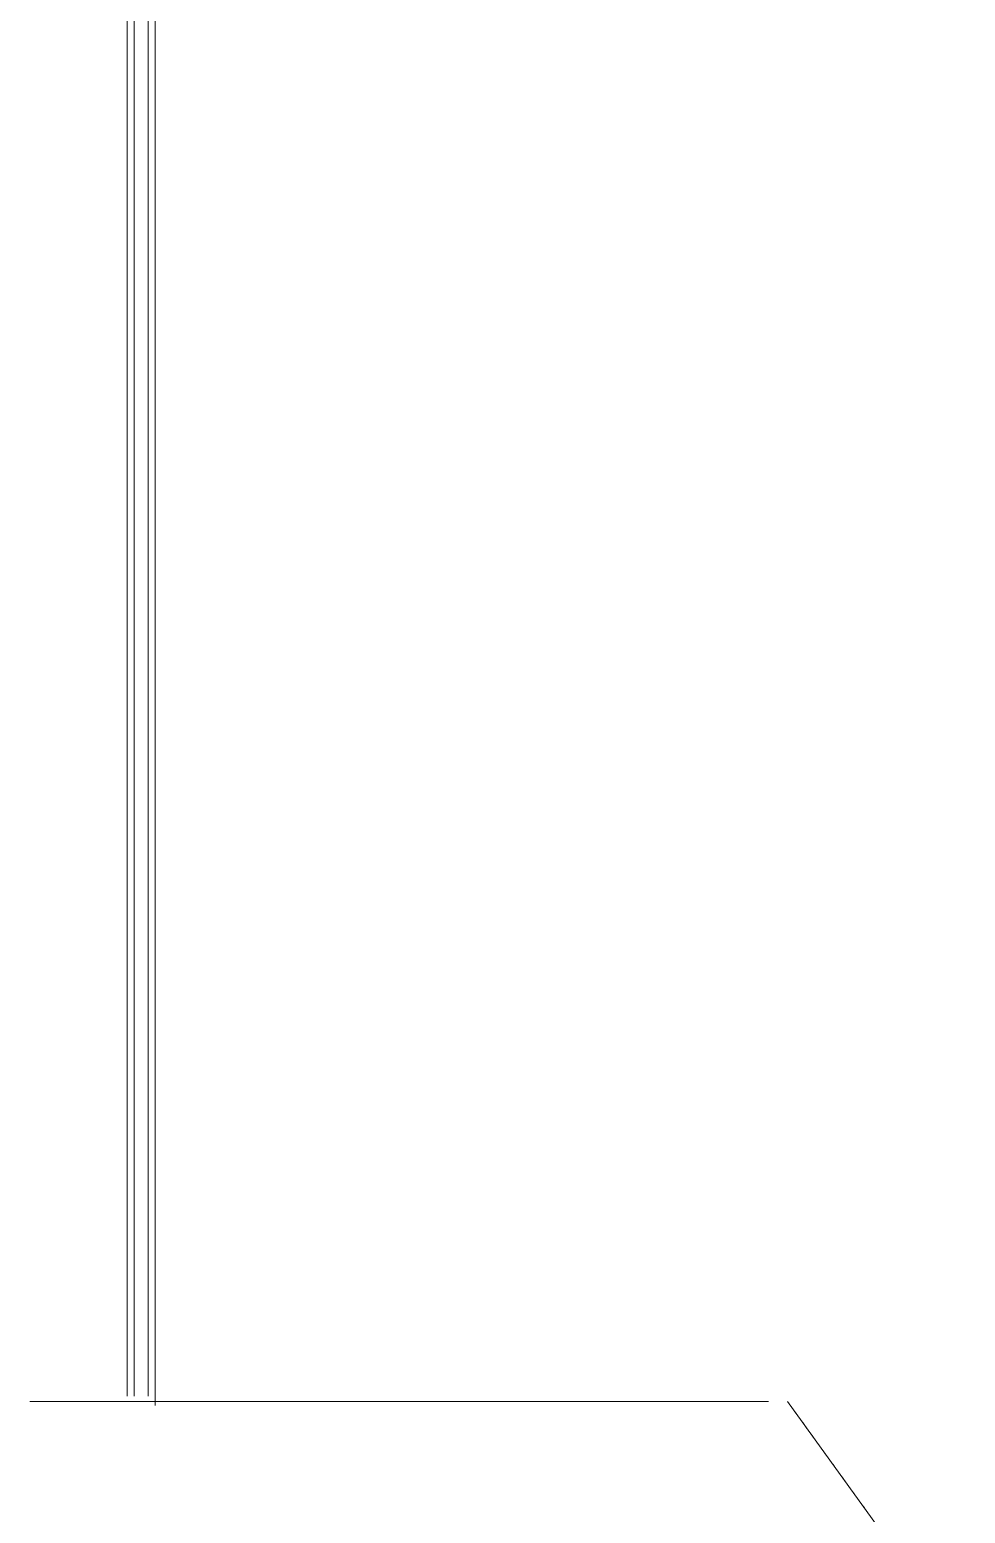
# Model space of a CAD drawing. Header units: metres. Extents: x 10 to 831, y 10 to 584.
# Drawn here: x 514.1 to 530.02, y 384.1 to 409.35 of the extents above; entities that cross this region are included whole.
import ezdxf

# ---------------------------------------------------------------- set-up
doc = ezdxf.new("R2010")
doc.units = ezdxf.units.M
doc.layers.add('VIS', color=8, linetype='Continuous', lineweight=13)

msp = doc.modelspace()

# ---------------------------------------------------------------- linework, layer by layer
at = {"layer": 'VIS'}
for p, q in [((515.76, 386.094), (515.76, 437.83)), ((515.88, 386.094), (515.88, 437.83)), ((516.12, 386.094), (516.12, 437.83)), ((516.24, 437.83), (516.24, 385.9332)), ((526.6736, 386), (514.102, 386)), ((527, 386), (527, 386)), ((530.0232, 381.814), (527, 386)), ((527.1408, 385.8052), (527.0704, 385.9024)), ((527.3284, 385.5452), (527.258, 385.6428)), ((527.4692, 385.35), (527.3988, 385.4476)), ((527.6572, 385.0904), (527.5868, 385.1876)), ((527.798, 384.8952), (527.7744, 384.9276)), ((527.9856, 384.6352), (527.9152, 384.7328)), ((528.1732, 384.3756), (528.1028, 384.4728)), ((528.314, 384.1804), (528.2908, 384.2128))]:
    msp.add_line(p, q, dxfattribs=at)

doc.saveas('drawing.dxf')
